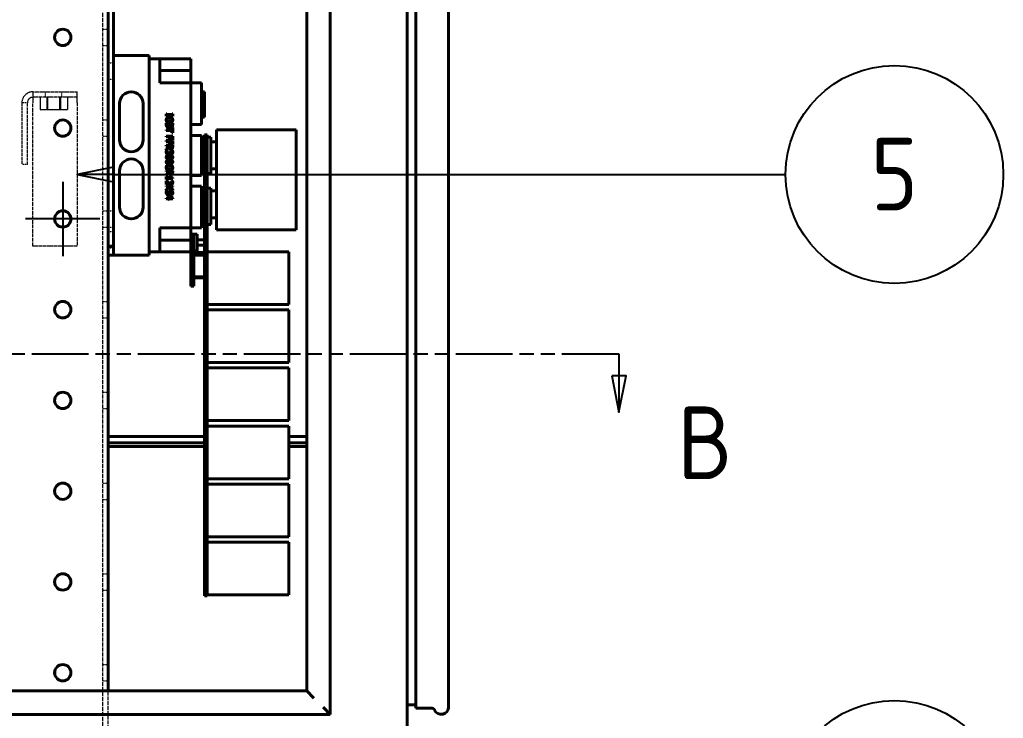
# Model space of a CAD drawing. Header units: inches. Extents: x 6934 to 18973, y 4254 to 7629.
# Drawn here: x 14416 to 14958, y 4805 to 5190 of the extents above; entities that cross this region are included whole.
import ezdxf

# ---------------------------------------------------------------- set-up
doc = ezdxf.new("R2010")
doc.units = ezdxf.units.IN
doc.header["$MEASUREMENT"] = 0
for name, pattern in [('POWER SUPPLY CASE INLINER1$0$CHAIN', [0.3543, 0.2362, -0.0295, 0.0591, -0.0295]), ('POWER SUPPLY CASE INLINER1$0$DASHED', [0.2067, 0.1654, -0.0413]), ('POWER SUPPLY CASE INLINER1$0$DOUBLE_DASH_CHAIN', [1.2403, 0.6614, -0.0827, 0.1654, -0.0827, 0.1654, -0.0827])]:
    doc.linetypes.add(name, pattern=pattern)
for name, color, linetype, lineweight, true_color in [('POWER SUPPLY CASE INLINER1$0$가려진 것(ISO)', 2, 'POWER SUPPLY CASE INLINER1$0$DASHED', 18, 0xffff00), ('POWER SUPPLY CASE INLINER1$0$가시적인 것(ISO)', 3, 'Continuous', 40, 0x00ff00), ('POWER SUPPLY CASE INLINER1$0$기호(ISO)', 5, 'Continuous', 25, 0x0000ff), ('POWER SUPPLY CASE INLINER1$0$중심 표식(ISO)', 1, 'Continuous', 25, 0xff0000)]:
    doc.layers.add(name, color=color, linetype=linetype, lineweight=lineweight, true_color=true_color)
doc.layers.add('POWER SUPPLY CASE INLINER1$0$단면선(ISO)', color=7, linetype='POWER SUPPLY CASE INLINER1$0$CHAIN', lineweight=25)
doc.styles.add('POWER SUPPLY CASE INLINER1$0$부품번호텍스트_PSTEK_POSCO', font='isocp.shx')

# ---------------------------------------------------------------- blocks, each defined once
blk = doc.blocks.new('POWER SUPPLY CASE INLINER1$0$2dTransSection1')
at = {"layer": 'POWER SUPPLY CASE INLINER1$0$단면선(ISO)', "linetype": 'POWER SUPPLY CASE INLINER1$0$DOUBLE_DASH_CHAIN', "ltscale": 5.884896}
blk.add_line((231.878, 93.926), (367.185, 93.926), dxfattribs=at)
at = {"layer": 'POWER SUPPLY CASE INLINER1$0$단면선(ISO)', "linetype": 'Continuous'}
for p, q in [((363.261, 93.926), (367.185, 93.926)), ((367.185, 93.926), (367.185, 92.426)), ((366.685, 92.426), (367.185, 89.926)), ((367.685, 92.426), (366.685, 92.426)), ((367.185, 92.426), (367.185, 89.926)), ((367.185, 89.926), (367.685, 92.426))]:
    blk.add_line(p, q, dxfattribs=at)
at = {"layer": 'POWER SUPPLY CASE INLINER1$0$단면선(ISO)', "linetype": 'Continuous', "flags": 128}
blk.add_lwpolyline([(366.685, 92.426), (367.185, 89.926), (367.685, 92.426), (366.685, 92.426)], dxfattribs=at)
at = {"layer": 'POWER SUPPLY CASE INLINER1$0$단면선(ISO)'}
blk.add_solid([(366.685, 92.426), (367.185, 89.926), (367.685, 92.426), (366.685, 92.426)], dxfattribs=at)
at = {"layer": 'POWER SUPPLY CASE INLINER1$0$단면선(ISO)', "insert": (371.205, 85.319), "char_height": 5, "attachment_point": 7, "style": 'POWER SUPPLY CASE INLINER1$0$부품번호텍스트_PSTEK_POSCO'}
blk.add_mtext('B', dxfattribs=at)
blk = doc.blocks.new('POWER SUPPLY CASE INLINER1$0$품번기호2')
at = {"layer": 'POWER SUPPLY CASE INLINER1$0$기호(ISO)', "color": 7}
for p, q in [((332.388, 106.791), (329.888, 106.291)), ((332.388, 105.791), (332.388, 106.791)), ((332.388, 106.291), (329.888, 106.291)), ((329.888, 106.291), (332.388, 105.791)), ((332.388, 106.291), (378.65, 106.291))]:
    blk.add_line(p, q, dxfattribs=at)
at = {"layer": 'POWER SUPPLY CASE INLINER1$0$기호(ISO)', "color": 7, "flags": 128}
blk.add_lwpolyline([(332.388, 106.791), (329.888, 106.291), (332.388, 105.791), (332.388, 106.791)], dxfattribs=at)
at = {"layer": 'POWER SUPPLY CASE INLINER1$0$기호(ISO)'}
blk.add_circle((386.15, 106.291), 7.5, dxfattribs=at)
at = {"layer": 'POWER SUPPLY CASE INLINER1$0$기호(ISO)', "color": 7}
blk.add_solid([(332.388, 106.791), (329.888, 106.291), (332.388, 105.791), (332.388, 106.791)], dxfattribs=at)
at = {"layer": 'POWER SUPPLY CASE INLINER1$0$기호(ISO)', "color": 7, "insert": (386.15, 106.315), "char_height": 5, "attachment_point": 5, "style": 'POWER SUPPLY CASE INLINER1$0$부품번호텍스트_PSTEK_POSCO'}
blk.add_mtext('5', dxfattribs=at)
blk = doc.blocks.new('POWER SUPPLY CASE INLINER1$0$품번기호9')
at = {"layer": 'POWER SUPPLY CASE INLINER1$0$기호(ISO)', "color": 7}
for p, q in [((355.1, 63.066), (352.6, 62.566)), ((355.1, 62.066), (355.1, 63.066)), ((355.1, 62.566), (352.6, 62.566)), ((352.6, 62.566), (355.1, 62.066)), ((355.1, 62.566), (378.65, 62.566))]:
    blk.add_line(p, q, dxfattribs=at)
at = {"layer": 'POWER SUPPLY CASE INLINER1$0$기호(ISO)', "color": 7, "flags": 128}
blk.add_lwpolyline([(355.1, 63.066), (352.6, 62.566), (355.1, 62.066), (355.1, 63.066)], dxfattribs=at)
at = {"layer": 'POWER SUPPLY CASE INLINER1$0$기호(ISO)'}
blk.add_circle((386.15, 62.566), 7.5, dxfattribs=at)
at = {"layer": 'POWER SUPPLY CASE INLINER1$0$기호(ISO)', "color": 7}
blk.add_solid([(355.1, 63.066), (352.6, 62.566), (355.1, 62.066), (355.1, 63.066)], dxfattribs=at)
at = {"layer": 'POWER SUPPLY CASE INLINER1$0$기호(ISO)', "color": 7, "insert": (386.15, 62.566), "char_height": 5, "attachment_point": 5, "style": 'POWER SUPPLY CASE INLINER1$0$부품번호텍스트_PSTEK_POSCO'}
blk.add_mtext('1', dxfattribs=at)
blk = doc.blocks.new('POWER SUPPLY CASE INLINER1')
at = {"layer": 'POWER SUPPLY CASE INLINER1$0$가려진 것(ISO)', "ltscale": 13.215807}
blk.add_line((2653.1, 502.83), (2653.1, 1398.83), dxfattribs=at)
at = {"layer": 'POWER SUPPLY CASE INLINER1$0$가려진 것(ISO)', "ltscale": 0.714161}
for p, q in [((2653.1, 930.33), (2656.1, 930.33)), ((2653.1, 921.33), (2656.1, 921.33)), ((2656.1, 911.83), (2659.1, 911.83)), ((2656.1, 902.83), (2659.1, 902.83)), ((2621.6, 892.83), (2621.6, 895.83)), ((2630.6, 892.83), (2630.6, 895.83)), ((2611.6, 889.83), (2608.6, 889.83)), ((2653.1, 880.33), (2656.1, 880.33)), ((2653.1, 871.33), (2656.1, 871.33)), ((2611.6, 855.83), (2608.6, 855.83)), ((2653.1, 830.33), (2656.1, 830.33)), ((2656.1, 830.33), (2659.1, 830.33)), ((2653.1, 821.33), (2656.1, 821.33)), ((2656.1, 821.33), (2659.1, 821.33)), ((2656.1, 818.83), (2659.1, 818.83)), ((2656.1, 809.83), (2659.1, 809.83)), ((2653.1, 780.33), (2656.1, 780.33)), ((2653.1, 771.33), (2656.1, 771.33)), ((2653.1, 730.33), (2656.1, 730.33)), ((2653.1, 721.33), (2656.1, 721.33)), ((2653.1, 680.33), (2656.1, 680.33)), ((2653.1, 671.33), (2656.1, 671.33)), ((2653.1, 630.33), (2656.1, 630.33)), ((2653.1, 621.33), (2656.1, 621.33)), ((2653.1, 580.33), (2656.1, 580.33)), ((2653.1, 571.33), (2656.1, 571.33))]:
    blk.add_line(p, q, dxfattribs=at)
at = {"layer": 'POWER SUPPLY CASE INLINER1$0$가려진 것(ISO)', "ltscale": 5.833034}
for p, q in [((2614.6, 895.83), (2639.1, 895.83)), ((2639.1, 892.83), (2614.6, 892.83)), ((2639.1, 810.83), (2614.6, 810.83))]:
    blk.add_line(p, q, dxfattribs=at)
at = {"layer": 'POWER SUPPLY CASE INLINER1$0$가려진 것(ISO)', "ltscale": 2.243818}
for p, q in [((2614.6, 895.83), (2614.6, 889.83)), ((2639.1, 889.83), (2639.1, 895.83))]:
    blk.add_line(p, q, dxfattribs=at)
at = {"layer": 'POWER SUPPLY CASE INLINER1$0$가려진 것(ISO)', "ltscale": 10.2806}
for p, q in [((2608.6, 889.83), (2608.6, 855.83)), ((2611.6, 855.83), (2611.6, 889.83))]:
    blk.add_line(p, q, dxfattribs=at)
at = {"layer": 'POWER SUPPLY CASE INLINER1$0$가려진 것(ISO)', "ltscale": 11.943638}
for p, q in [((2614.6, 810.83), (2614.6, 889.83)), ((2639.1, 889.83), (2639.1, 810.83))]:
    blk.add_line(p, q, dxfattribs=at)
at = {"layer": 'POWER SUPPLY CASE INLINER1$0$가려진 것(ISO)', "ltscale": 1.618892}
for p, q in [((2618.6, 892.83), (2618.6, 886.03)), ((2622.35, 892.83), (2622.35, 886.03)), ((2622.78, 886.03), (2622.78, 892.83)), ((2629.43, 886.03), (2629.43, 892.83)), ((2629.85, 892.83), (2629.85, 886.03)), ((2633.61, 892.83), (2633.61, 886.03))]:
    blk.add_line(p, q, dxfattribs=at)
at = {"layer": 'POWER SUPPLY CASE INLINER1$0$가려진 것(ISO)', "ltscale": 1.786875}
for p, q in [((2618.6, 886.03), (2622.35, 886.03)), ((2622.35, 886.03), (2629.85, 886.03)), ((2629.85, 886.03), (2633.61, 886.03))]:
    blk.add_line(p, q, dxfattribs=at)
at = {"layer": 'POWER SUPPLY CASE INLINER1$0$가려진 것(ISO)', "ltscale": 12.709643}
blk.add_line((2656.1, 502.83), (2656.1, 565.88), dxfattribs=at)
at = {"layer": 'POWER SUPPLY CASE INLINER1$0$가려진 것(ISO)', "ltscale": 2.243818}
blk.add_arc((2614.6, 889.83), 6, 90, 180, dxfattribs=at)
at = {"layer": 'POWER SUPPLY CASE INLINER1$0$가려진 것(ISO)', "ltscale": 1.121859}
blk.add_arc((2614.6, 889.83), 3, 90, 180, dxfattribs=at)
at = {"layer": 'POWER SUPPLY CASE INLINER1$0$가시적인 것(ISO)'}
for p, q in [((2820.8, 500.53), (2820.8, 1400.53)), ((2778.45, 552.88), (2778.45, 1358.18)), ((2825.54, 1354.68), (2825.54, 556.38)), ((2843.54, 1354.18), (2843.54, 556.88)), ((2765.45, 565.88), (2765.45, 1345.18)), ((2656.1, 565.88), (2656.1, 1005.83)), ((2659.1, 810.83), (2659.1, 995.83)), ((2659.1, 915.83), (2678.6, 915.83)), ((2678.6, 915.83), (2678.6, 805.83)), ((2684.6, 914.03), (2678.6, 914.03)), ((2684.6, 914.03), (2701.6, 914.03)), ((2684.6, 914.03), (2684.6, 909.03)), ((2701.6, 914.03), (2701.6, 907.51)), ((2684.6, 900.78), (2684.6, 909.03)), ((2701.6, 907.51), (2684.6, 907.51)), ((2701.6, 907.51), (2701.6, 900.78)), ((2701.6, 900.78), (2684.6, 900.78)), ((2701.6, 900.83), (2707.6, 900.83)), ((2701.6, 900.78), (2701.6, 820.88)), ((2707.6, 899.83), (2707.6, 900.83)), ((2707.6, 899.83), (2707.6, 877.83)), ((2707.6, 895.83), (2709.1, 895.83)), ((2709.1, 895.33), (2709.1, 895.83)), ((2709.1, 895.33), (2709.1, 882.33)), ((2662.35, 869.33), (2662.35, 889.33)), ((2675.35, 889.33), (2675.35, 869.33)), ((2688.49, 883.76), (2688.13, 883.76)), ((2688.13, 883.76), (2688.13, 882.41)), ((2688.49, 883.32), (2688.49, 883.76)), ((2691.27, 883.32), (2688.49, 883.32)), ((2691.27, 883.76), (2691.27, 883.32)), ((2691.63, 883.76), (2691.27, 883.76)), ((2691.63, 882.41), (2691.63, 883.76)), ((2688.13, 882.41), (2688.49, 882.41)), ((2688.13, 878.62), (2688.13, 877.61)), ((2691.63, 878.62), (2688.13, 878.62)), ((2688.36, 879.2), (2689.89, 879.2)), ((2688.49, 882.85), (2691.27, 882.85)), ((2688.49, 882.41), (2688.49, 882.85)), ((2688.53, 877.77), (2688.53, 878.15)), ((2688.53, 878.15), (2689.82, 878.15)), ((2689.48, 879.66), (2688.58, 879.66)), ((2689.48, 880.47), (2689.48, 879.66)), ((2689.89, 880.47), (2689.48, 880.47)), ((2689.82, 878.15), (2689.82, 877.62)), ((2689.89, 879.2), (2689.89, 880.47)), ((2690.21, 877.62), (2690.21, 878.15)), ((2690.21, 878.15), (2691.23, 878.15)), ((2690.83, 879.25), (2690.83, 879.21)), ((2690.83, 879.21), (2691.39, 879.21)), ((2691.23, 878.15), (2691.23, 877.71)), ((2691.27, 882.85), (2691.27, 882.41)), ((2691.27, 882.41), (2691.63, 882.41)), ((2691.63, 877.69), (2691.63, 878.62)), ((2701.6, 877.83), (2707.6, 877.83)), ((2707.6, 881.83), (2709.1, 881.83)), ((2709.1, 881.83), (2709.1, 882.33)), ((2688.13, 874.96), (2688.13, 874.5)), ((2691.22, 874.96), (2688.13, 874.96)), ((2688.13, 874.5), (2691.22, 874.5)), ((2690.08, 876.9), (2690.09, 876.9)), ((2691.22, 876.14), (2691.22, 874.96)), ((2691.63, 876.14), (2691.22, 876.14)), ((2691.22, 874.5), (2691.22, 873.32)), ((2691.22, 873.32), (2691.63, 873.32)), ((2691.63, 873.32), (2691.63, 876.14)), ((2715.7, 874.83), (2715.7, 819.83)), ((2715.7, 874.83), (2759.7, 874.83)), ((2759.7, 874.83), (2759.7, 819.83)), ((2688.13, 871.47), (2688.13, 871)), ((2691.63, 871.47), (2688.13, 871.47)), ((2688.13, 871), (2689.81, 871)), ((2688.13, 868.96), (2688.13, 868.49)), ((2691.63, 868.96), (2688.13, 868.96)), ((2688.13, 868.49), (2689.81, 868.49)), ((2689.81, 871), (2689.81, 869.44)), ((2689.81, 869.44), (2690.23, 869.44)), ((2689.81, 868.49), (2689.81, 866.93)), ((2690.23, 871), (2691.22, 871)), ((2690.23, 869.44), (2690.23, 871)), ((2690.23, 868.49), (2691.22, 868.49)), ((2690.23, 866.93), (2690.23, 868.49)), ((2691.22, 871), (2691.22, 869.37)), ((2691.22, 869.37), (2691.63, 869.37)), ((2691.22, 868.49), (2691.22, 866.86)), ((2691.63, 869.37), (2691.63, 871.47)), ((2691.63, 866.86), (2691.63, 868.96)), ((2701.6, 871.83), (2707.6, 871.83)), ((2707.6, 871.83), (2707.6, 849.83)), ((2707.6, 867.83), (2709.1, 867.83)), ((2709.1, 872.23), (2710.7, 872.23)), ((2709.1, 811.23), (2709.1, 872.23)), ((2710.7, 872.23), (2710.7, 811.23)), ((2710.7, 870.83), (2712.7, 870.83)), ((2712.7, 850.83), (2712.7, 870.83)), ((2715.7, 868.33), (2712.7, 868.33)), ((2688.13, 866.45), (2688.13, 865.98)), ((2691.63, 866.45), (2688.13, 866.45)), ((2688.13, 865.98), (2689.52, 865.98)), ((2689.52, 865.45), (2688.13, 864.34)), ((2688.13, 863.74), (2689.65, 864.98)), ((2688.13, 864.34), (2688.13, 863.74)), ((2688.77, 863.59), (2688.27, 863.59)), ((2688.77, 863.55), (2688.77, 863.59)), ((2689.52, 865.98), (2689.52, 865.45)), ((2689.81, 866.93), (2690.23, 866.93)), ((2689.83, 862.87), (2689.83, 862.67)), ((2690.22, 862.87), (2689.83, 862.87)), ((2689.91, 865.57), (2689.91, 865.98)), ((2689.91, 865.98), (2691.23, 865.98)), ((2690.04, 862.17), (2690.08, 862.17)), ((2690.22, 862.72), (2690.22, 862.87)), ((2690.99, 863.49), (2690.99, 863.46)), ((2691.49, 863.49), (2690.99, 863.49)), ((2691.22, 866.86), (2691.63, 866.86)), ((2691.23, 865.98), (2691.23, 865.52)), ((2691.63, 865.54), (2691.63, 866.45)), ((2662.35, 832.33), (2662.35, 852.33)), ((2675.35, 852.33), (2675.35, 832.33)), ((2688.13, 852.37), (2688.13, 851.9)), ((2691.63, 852.37), (2688.13, 852.37)), ((2688.13, 851.9), (2689.52, 851.9)), ((2689.52, 851.37), (2688.13, 850.26)), ((2688.13, 849.66), (2689.65, 850.9)), ((2688.36, 852.95), (2689.89, 852.95)), ((2689.48, 853.41), (2688.58, 853.41)), ((2689.48, 854.22), (2689.48, 853.41)), ((2689.89, 854.22), (2689.48, 854.22)), ((2689.52, 851.9), (2689.52, 851.37)), ((2689.89, 852.95), (2689.89, 854.22)), ((2689.91, 851.49), (2689.91, 851.9)), ((2689.91, 851.9), (2691.23, 851.9)), ((2690.83, 853), (2690.83, 852.96)), ((2690.83, 852.96), (2691.39, 852.96)), ((2691.23, 851.9), (2691.23, 851.44)), ((2691.63, 851.46), (2691.63, 852.37)), ((2707.6, 853.83), (2709.1, 853.83)), ((2710.7, 850.83), (2712.7, 850.83)), ((2712.7, 853.33), (2715.7, 853.33)), ((2688.13, 850.26), (2688.13, 849.66)), ((2688.49, 849.2), (2688.13, 849.2)), ((2688.13, 849.2), (2688.13, 847.5)), ((2688.13, 847.5), (2688.49, 847.5)), ((2688.63, 846.85), (2688.13, 846.85)), ((2688.13, 846.85), (2688.13, 844.69)), ((2688.49, 848.57), (2688.49, 849.2)), ((2690.83, 848.57), (2688.49, 848.57)), ((2688.49, 848.12), (2691.64, 848.12)), ((2688.49, 847.5), (2688.49, 848.12)), ((2688.54, 844.69), (2688.54, 846.41)), ((2690.83, 849.2), (2690.83, 848.57)), ((2691.15, 849.2), (2690.83, 849.2)), ((2690.99, 846.78), (2690.99, 846.75)), ((2691.49, 846.78), (2690.99, 846.78)), ((2691.64, 848.12), (2691.64, 848.48)), ((2701.6, 849.83), (2707.6, 849.83)), ((2688.13, 844.69), (2688.54, 844.69)), ((2688.13, 844.13), (2688.13, 843.66)), ((2691.63, 844.13), (2688.13, 844.13)), ((2688.13, 843.66), (2689.53, 843.66)), ((2689.76, 843.46), (2688.13, 842.18)), ((2688.13, 841.57), (2690.07, 843.11)), ((2688.13, 842.18), (2688.13, 841.57)), ((2688.92, 841.47), (2688.34, 841.47)), ((2688.92, 841.43), (2688.92, 841.47)), ((2689.53, 843.66), (2689.76, 843.46)), ((2690.02, 843.66), (2691.63, 843.66)), ((2691.63, 842.23), (2690.02, 843.66)), ((2690.07, 843.11), (2691.63, 841.66)), ((2691.63, 843.66), (2691.63, 844.13)), ((2691.63, 841.66), (2691.63, 842.23)), ((2701.6, 843.83), (2707.6, 843.83)), ((2707.6, 843.83), (2707.6, 821.83)), ((2710.7, 842.83), (2712.7, 842.83)), ((2712.7, 822.83), (2712.7, 842.83)), ((2715.7, 841.33), (2712.7, 841.33)), ((2688.13, 837.33), (2688.13, 836.88)), ((2689.33, 837.33), (2688.13, 837.33)), ((2688.13, 836.88), (2689.33, 836.88)), ((2689.33, 838.88), (2689.33, 837.33)), ((2689.83, 838.88), (2689.33, 838.88)), ((2689.33, 836.88), (2689.33, 836.46)), ((2689.33, 836.46), (2689.71, 836.46)), ((2689.71, 837.33), (2689.71, 838.51)), ((2689.71, 838.51), (2691.08, 837.33)), ((2691.08, 837.33), (2689.71, 837.33)), ((2689.71, 836.88), (2691.63, 836.88)), ((2689.71, 836.46), (2689.71, 836.88)), ((2691.63, 837.31), (2689.83, 838.88)), ((2690.91, 839.26), (2690.91, 839.23)), ((2690.91, 839.23), (2691.47, 839.23)), ((2691.63, 836.88), (2691.63, 837.31)), ((2707.6, 839.83), (2709.1, 839.83)), ((2707.6, 825.83), (2709.1, 825.83)), ((2712.7, 826.33), (2715.7, 826.33)), ((2684.6, 812.63), (2684.6, 820.88)), ((2684.6, 820.88), (2701.6, 820.88)), ((2701.6, 820.88), (2701.6, 816.83)), ((2701.6, 820.83), (2707.6, 820.83)), ((2701.6, 819.48), (2701.7, 819.48)), ((2701.6, 818.29), (2701.7, 818.29)), ((2701.7, 819.48), (2701.7, 818.29)), ((2701.7, 818.29), (2701.7, 817.97)), ((2707.6, 820.83), (2707.6, 821.83)), ((2710.7, 822.83), (2712.7, 822.83)), ((2759.7, 819.83), (2715.7, 819.83)), ((2701.6, 814.15), (2684.6, 814.15)), ((2701.6, 817.97), (2701.7, 817.97)), ((2701.6, 817.95), (2701.7, 817.95)), ((2701.6, 817.33), (2705.1, 817.33)), ((2703.2, 816.83), (2701.6, 816.83)), ((2701.6, 788.83), (2701.6, 816.83)), ((2701.7, 817.97), (2701.7, 817.95)), ((2703.2, 788.83), (2703.2, 816.83)), ((2705.1, 815.83), (2705.1, 817.33)), ((2705.1, 815.83), (2705.1, 809.83)), ((2705.1, 814.33), (2708.5, 814.33)), ((2659.1, 810.83), (2656.1, 810.83)), ((2659.1, 808.83), (2659.1, 810.83)), ((2659.1, 805.83), (2659.1, 808.83)), ((2678.6, 807.63), (2684.6, 807.63)), ((2684.6, 812.63), (2684.6, 807.63)), ((2701.6, 807.63), (2684.6, 807.63)), ((2703.2, 808.33), (2705.1, 808.33)), ((2703.2, 808.22), (2703.3, 808.22)), ((2703.2, 808.21), (2703.3, 808.21)), ((2703.2, 808.05), (2703.3, 808.05)), ((2703.2, 807.51), (2703.3, 807.51)), ((2703.2, 807.43), (2703.3, 807.43)), ((2703.3, 808.22), (2703.3, 808.21)), ((2703.3, 808.05), (2703.3, 807.51)), ((2703.3, 807.43), (2703.3, 806.28)), ((2705.1, 811.33), (2708.5, 811.33)), ((2705.1, 808.33), (2705.1, 809.83)), ((2710.7, 811.23), (2709.1, 811.23)), ((2709.1, 618.23), (2709.1, 811.23)), ((2710.7, 811.23), (2710.7, 618.23)), ((2710.7, 807.73), (2755.7, 807.73)), ((2755.7, 807.73), (2755.7, 778.73)), ((2656.1, 805.83), (2659.1, 805.83)), ((2659.1, 805.83), (2678.6, 805.83)), ((2703.2, 806.28), (2703.3, 806.28)), ((2703.2, 806.23), (2703.3, 806.23)), ((2703.2, 806.17), (2703.3, 806.17)), ((2703.2, 806.02), (2703.3, 806.02)), ((2703.2, 805.97), (2703.3, 805.97)), ((2703.2, 805.8), (2709.1, 805.8)), ((2703.3, 807.3), (2709.1, 807.3)), ((2703.2, 793.91), (2709.1, 793.91)), ((2703.2, 793.69), (2703.3, 793.69)), ((2703.2, 793.5), (2703.3, 793.5)), ((2703.2, 792.84), (2703.3, 792.84)), ((2703.2, 792.65), (2703.3, 792.65)), ((2703.2, 792.48), (2703.3, 792.48)), ((2703.2, 792.42), (2703.3, 792.42)), ((2703.2, 791.52), (2703.3, 791.52)), ((2703.2, 791.51), (2703.3, 791.51)), ((2703.3, 793.69), (2703.3, 793.5)), ((2703.3, 793.44), (2709.1, 793.44)), ((2703.3, 792.84), (2703.3, 792.65)), ((2703.3, 791.52), (2703.3, 791.51)), ((2703.2, 788.83), (2701.6, 788.83)), ((2710.7, 778.73), (2755.7, 778.73)), ((2710.7, 775.73), (2755.7, 775.73)), ((2755.7, 775.73), (2755.7, 746.73)), ((2710.7, 746.73), (2755.7, 746.73)), ((2710.7, 743.73), (2755.7, 743.73)), ((2755.7, 743.73), (2755.7, 714.73)), ((2710.7, 714.73), (2755.7, 714.73)), ((2710.7, 711.73), (2755.7, 711.73)), ((2755.7, 711.73), (2755.7, 682.73)), ((2709.1, 705.88), (2656.1, 705.88)), ((2765.45, 705.88), (2755.7, 705.88)), ((2709.1, 702.38), (2656.1, 702.38)), ((2709.1, 700.53), (2656.1, 700.53)), ((2765.45, 702.38), (2755.7, 702.38)), ((2765.45, 700.53), (2755.7, 700.53)), ((2710.7, 682.73), (2755.7, 682.73)), ((2710.7, 679.73), (2755.7, 679.73)), ((2755.7, 679.73), (2755.7, 650.73)), ((2710.7, 650.73), (2755.7, 650.73)), ((2710.7, 647.73), (2755.7, 647.73)), ((2755.7, 647.73), (2755.7, 618.73)), ((2709.1, 618.23), (2710.7, 618.23)), ((2710.7, 618.73), (2755.7, 618.73)), ((2626.8, 577.16), (2626.8, 574.51)), ((2076.15, 565.88), (2765.45, 565.88)), ((2769.45, 561.88), (2765.45, 565.88)), ((2820.8, 558.23), (2825.54, 558.23)), ((2063.15, 552.88), (2778.45, 552.88)), ((2778.45, 552.88), (2774.45, 556.88)), ((2834.09, 556.38), (2825.54, 556.38))]:
    blk.add_line(p, q, dxfattribs=at)
for centre in [(2631.1, 925.83), (2631.1, 875.83), (2631.1, 825.83), (2631.1, 775.83), (2631.1, 725.83), (2631.1, 675.83), (2631.1, 625.83), (2631.1, 575.83)]:
    blk.add_circle(centre, 4.5, dxfattribs=at)
for centre, radius, start, end in [((2668.85, 889.33), 6.5, 0, 180), ((2668.85, 869.33), 6.5, 180, 0), ((2668.85, 852.33), 6.5, 0, 180), ((2668.85, 832.33), 6.5, 180, 0), ((2708.5, 813.33), 1, 53.1301, 90), ((2708.5, 812.33), 1, 270, 306.8699), ((2834.09, 554.38), 2, 24.6243, 90), ((2839.54, 556.88), 4, 204.6243, 0)]:
    blk.add_arc(centre, radius, start, end, dxfattribs=at)
for points, degree in [([(2688.52, 881.57), (2688.29, 881.35), (2688.06, 880.73), (2688.06, 880.36)], 2), ([(2688.06, 880.36), (2688.06, 880.17), (2688.11, 879.89), (2688.16, 879.72)], 2), ([(2688.16, 879.72), (2688.2, 879.59), (2688.32, 879.29), (2688.36, 879.2)], 2), ([(2688.46, 880.38), (2688.46, 880.65), (2688.65, 881.07), (2688.84, 881.22)], 2), ([(2688.58, 879.66), (2688.52, 879.79), (2688.46, 880.18), (2688.46, 880.38)], 2), ([(2689.88, 882.03), (2689.44, 882.03), (2688.75, 881.79), (2688.52, 881.57)], 2), ([(2688.84, 881.22), (2689.02, 881.38), (2689.55, 881.54), (2689.9, 881.54)], 2), ([(2691.21, 881.57), (2690.97, 881.79), (2690.31, 882.03), (2689.88, 882.03)], 2), ([(2689.9, 881.54), (2690.53, 881.54), (2691.29, 880.92), (2691.29, 880.41)], 2), ([(2691.13, 879.7), (2691.05, 879.53), (2690.91, 879.34), (2690.83, 879.25)], 2), ([(2691.29, 880.41), (2691.29, 880.2), (2691.2, 879.84), (2691.13, 879.7)], 2), ([(2691.69, 880.36), (2691.69, 880.73), (2691.44, 881.36), (2691.21, 881.57)], 2), ([(2691.39, 879.21), (2691.44, 879.3), (2691.56, 879.59), (2691.6, 879.71)], 2), ([(2691.6, 879.71), (2691.64, 879.86), (2691.69, 880.18), (2691.69, 880.36)], 2), ([(2688.13, 877.61), (2688.13, 877.25), (2688.26, 876.8), (2688.41, 876.61)], 2), ([(2688.41, 876.61), (2688.54, 876.44), (2688.94, 876.24), (2689.2, 876.24)], 2), ([(2688.67, 876.98), (2688.58, 877.12), (2688.53, 877.47), (2688.53, 877.77)], 2), ([(2689.18, 876.73), (2689, 876.73), (2688.77, 876.85), (2688.67, 876.98)], 2), ([(2689.73, 877.01), (2689.64, 876.84), (2689.38, 876.73), (2689.18, 876.73)], 2), ([(2689.2, 876.24), (2689.54, 876.24), (2689.99, 876.59), (2690.08, 876.9)], 2), ([(2689.82, 877.62), (2689.82, 877.38), (2689.79, 877.12), (2689.73, 877.01)], 2), ([(2690.09, 876.9), (2690.2, 876.67), (2690.59, 876.41), (2690.84, 876.41)], 2), ([(2690.33, 877.09), (2690.25, 877.2), (2690.21, 877.4), (2690.21, 877.62)], 2), ([(2690.78, 876.89), (2690.61, 876.89), (2690.39, 876.98), (2690.33, 877.09)], 2), ([(2691.14, 877.07), (2691.09, 876.98), (2690.9, 876.89), (2690.78, 876.89)], 2), ([(2690.84, 876.41), (2691.06, 876.41), (2691.39, 876.58), (2691.49, 876.77)], 2), ([(2691.23, 877.71), (2691.23, 877.46), (2691.2, 877.18), (2691.14, 877.07)], 2), ([(2691.49, 876.77), (2691.58, 876.94), (2691.63, 877.31), (2691.63, 877.69)], 2), ([(2688.27, 863.59), (2688.18, 863.41), (2688.06, 862.89), (2688.06, 862.63)], 2), ([(2688.06, 862.63), (2688.06, 862.36), (2688.22, 861.92), (2688.38, 861.77)], 2), ([(2688.38, 861.77), (2688.53, 861.62), (2688.93, 861.46), (2689.17, 861.46)], 2), ([(2688.46, 862.66), (2688.46, 862.91), (2688.66, 863.4), (2688.77, 863.55)], 2), ([(2688.66, 862.13), (2688.55, 862.22), (2688.46, 862.51), (2688.46, 862.66)], 2), ([(2689.2, 861.94), (2689.01, 861.94), (2688.76, 862.03), (2688.66, 862.13)], 2), ([(2689.17, 861.46), (2689.4, 861.46), (2689.72, 861.6), (2689.81, 861.7)], 2), ([(2689.71, 862.15), (2689.64, 862.05), (2689.39, 861.94), (2689.2, 861.94)], 2), ([(2689.65, 864.98), (2689.78, 864.65), (2690.3, 864.26), (2690.68, 864.26)], 2), ([(2689.83, 862.67), (2689.83, 862.51), (2689.78, 862.24), (2689.71, 862.15)], 2), ([(2689.81, 861.7), (2689.92, 861.81), (2690.02, 862.06), (2690.04, 862.17)], 2), ([(2690.09, 864.94), (2689.98, 865.05), (2689.91, 865.37), (2689.91, 865.57)], 2), ([(2690.08, 862.17), (2690.13, 861.91), (2690.57, 861.53), (2690.86, 861.53)], 2), ([(2690.64, 864.74), (2690.46, 864.74), (2690.19, 864.84), (2690.09, 864.94)], 2), ([(2690.81, 862), (2690.52, 862), (2690.22, 862.4), (2690.22, 862.72)], 2), ([(2691.11, 864.96), (2691.03, 864.85), (2690.8, 864.74), (2690.64, 864.74)], 2), ([(2690.68, 864.26), (2690.95, 864.26), (2691.33, 864.47), (2691.45, 864.65)], 2), ([(2691.19, 862.19), (2691.13, 862.11), (2690.94, 862), (2690.81, 862)], 2), ([(2690.86, 861.53), (2691.07, 861.53), (2691.39, 861.69), (2691.51, 861.84)], 2), ([(2690.99, 863.46), (2691.04, 863.4), (2691.14, 863.23), (2691.19, 863.12)], 2), ([(2691.23, 865.52), (2691.23, 865.33), (2691.17, 865.06), (2691.11, 864.96)], 2), ([(2691.19, 863.12), (2691.24, 862.99), (2691.3, 862.74), (2691.3, 862.61)], 2), ([(2691.3, 862.61), (2691.3, 862.49), (2691.25, 862.28), (2691.19, 862.19)], 2), ([(2691.45, 864.65), (2691.56, 864.84), (2691.63, 865.24), (2691.63, 865.54)], 2), ([(2691.7, 862.58), (2691.7, 862.81), (2691.57, 863.34), (2691.49, 863.49)], 2), ([(2691.51, 861.84), (2691.61, 861.98), (2691.7, 862.34), (2691.7, 862.58)], 2), ([(2689.88, 860.99), (2688.96, 860.99), (2688.06, 860.45), (2688.06, 859.87)], 2), ([(2688.06, 859.87), (2688.06, 859.3), (2688.94, 858.75), (2689.88, 858.75)], 2), ([(2689.88, 858.36), (2688.96, 858.36), (2688.06, 857.82), (2688.06, 857.24)], 2), ([(2688.06, 857.24), (2688.06, 856.67), (2688.94, 856.13), (2689.88, 856.13)], 2), ([(2688.44, 859.87), (2688.44, 860.08), (2688.64, 860.33), (2688.82, 860.4)], 2), ([(2688.81, 859.35), (2688.63, 859.43), (2688.44, 859.68), (2688.44, 859.87)], 2), ([(2688.44, 857.24), (2688.44, 857.45), (2688.64, 857.7), (2688.82, 857.77)], 2), ([(2688.81, 856.73), (2688.63, 856.8), (2688.44, 857.05), (2688.44, 857.24)], 2), ([(2689.88, 859.23), (2689.52, 859.23), (2688.99, 859.29), (2688.81, 859.35)], 2), ([(2689.88, 856.6), (2689.52, 856.6), (2688.99, 856.66), (2688.81, 856.73)], 2), ([(2688.82, 860.4), (2689.01, 860.47), (2689.51, 860.51), (2689.88, 860.51)], 2), ([(2688.82, 857.77), (2689.01, 857.84), (2689.51, 857.89), (2689.88, 857.89)], 2), ([(2691.7, 859.87), (2691.7, 860.44), (2690.82, 860.99), (2689.88, 860.99)], 2), ([(2689.88, 860.51), (2690.22, 860.51), (2690.76, 860.46), (2690.94, 860.39)], 2), ([(2689.88, 858.75), (2690.79, 858.75), (2691.7, 859.3), (2691.7, 859.87)], 2), ([(2690.95, 859.36), (2690.77, 859.29), (2690.24, 859.23), (2689.88, 859.23)], 2), ([(2691.7, 857.24), (2691.7, 857.82), (2690.82, 858.36), (2689.88, 858.36)], 2), ([(2689.88, 857.89), (2690.22, 857.89), (2690.76, 857.84), (2690.94, 857.77)], 2), ([(2689.88, 856.13), (2690.79, 856.13), (2691.7, 856.67), (2691.7, 857.24)], 2), ([(2690.95, 856.73), (2690.77, 856.66), (2690.24, 856.6), (2689.88, 856.6)], 2), ([(2690.94, 860.39), (2691.13, 860.32), (2691.31, 860.07), (2691.31, 859.87)], 2), ([(2690.94, 857.77), (2691.13, 857.69), (2691.31, 857.44), (2691.31, 857.24)], 2), ([(2691.31, 859.87), (2691.31, 859.68), (2691.13, 859.43), (2690.95, 859.36)], 2), ([(2691.31, 857.24), (2691.31, 857.05), (2691.13, 856.8), (2690.95, 856.73)], 2), ([(2688.52, 855.32), (2688.29, 855.1), (2688.06, 854.48), (2688.06, 854.11)], 2), ([(2688.06, 854.11), (2688.06, 853.92), (2688.11, 853.64), (2688.16, 853.47)], 2), ([(2688.16, 853.47), (2688.2, 853.34), (2688.32, 853.04), (2688.36, 852.95)], 2), ([(2688.46, 854.13), (2688.46, 854.4), (2688.65, 854.82), (2688.84, 854.97)], 2), ([(2688.58, 853.41), (2688.52, 853.54), (2688.46, 853.93), (2688.46, 854.13)], 2), ([(2689.88, 855.78), (2689.44, 855.78), (2688.75, 855.54), (2688.52, 855.32)], 2), ([(2688.84, 854.97), (2689.02, 855.13), (2689.55, 855.29), (2689.9, 855.29)], 2), ([(2689.65, 850.9), (2689.78, 850.57), (2690.3, 850.18), (2690.68, 850.18)], 2), ([(2691.21, 855.32), (2690.97, 855.54), (2690.31, 855.78), (2689.88, 855.78)], 2), ([(2689.9, 855.29), (2690.53, 855.29), (2691.29, 854.67), (2691.29, 854.16)], 2), ([(2690.09, 850.86), (2689.98, 850.97), (2689.91, 851.29), (2689.91, 851.49)], 2), ([(2690.64, 850.66), (2690.46, 850.66), (2690.19, 850.76), (2690.09, 850.86)], 2), ([(2691.11, 850.88), (2691.03, 850.77), (2690.8, 850.66), (2690.64, 850.66)], 2), ([(2691.13, 853.45), (2691.05, 853.28), (2690.91, 853.09), (2690.83, 853)], 2), ([(2691.23, 851.44), (2691.23, 851.25), (2691.17, 850.98), (2691.11, 850.88)], 2), ([(2691.29, 854.16), (2691.29, 853.95), (2691.2, 853.59), (2691.13, 853.45)], 2), ([(2691.69, 854.11), (2691.69, 854.48), (2691.44, 855.11), (2691.21, 855.32)], 2), ([(2691.39, 852.96), (2691.44, 853.05), (2691.56, 853.34), (2691.6, 853.46)], 2), ([(2691.45, 850.57), (2691.56, 850.76), (2691.63, 851.16), (2691.63, 851.46)], 2), ([(2691.6, 853.46), (2691.64, 853.61), (2691.69, 853.93), (2691.69, 854.11)], 2), ([(2688.54, 846.41), (2688.69, 846.25), (2689.2, 845.71), (2689.44, 845.49)], 2), ([(2689.47, 846.01), (2689.25, 846.21), (2688.84, 846.62), (2688.63, 846.85)], 2), ([(2689.44, 845.49), (2689.59, 845.35), (2689.89, 845.11), (2690.04, 845.02)], 2), ([(2690.72, 845.31), (2690.44, 845.31), (2689.91, 845.61), (2689.47, 846.01)], 2), ([(2690.68, 850.18), (2690.95, 850.18), (2691.33, 850.39), (2691.45, 850.57)], 2), ([(2691.16, 845.49), (2691.09, 845.41), (2690.86, 845.31), (2690.72, 845.31)], 2), ([(2690.74, 844.84), (2691.18, 844.84), (2691.7, 845.39), (2691.7, 845.88)], 2), ([(2690.99, 846.75), (2691.03, 846.7), (2691.15, 846.51), (2691.19, 846.41)], 2), ([(2691.64, 848.48), (2691.36, 848.5), (2691.15, 848.84), (2691.15, 849.2)], 2), ([(2691.3, 845.92), (2691.3, 845.79), (2691.23, 845.57), (2691.16, 845.49)], 2), ([(2691.19, 846.41), (2691.24, 846.3), (2691.3, 846.04), (2691.3, 845.92)], 2), ([(2691.7, 845.88), (2691.7, 846.11), (2691.56, 846.63), (2691.49, 846.78)], 2), ([(2688.34, 841.47), (2688.23, 841.23), (2688.07, 840.7), (2688.07, 840.32)], 2), ([(2688.07, 840.32), (2688.07, 840), (2688.23, 839.57), (2688.39, 839.41)], 2), ([(2688.47, 840.35), (2688.47, 840.62), (2688.71, 841.21), (2688.92, 841.43)], 2), ([(2689.05, 839.57), (2688.79, 839.57), (2688.47, 839.97), (2688.47, 840.35)], 2), ([(2689.59, 840.01), (2689.53, 839.78), (2689.26, 839.57), (2689.05, 839.57)], 2), ([(2689.75, 840.64), (2689.7, 840.44), (2689.64, 840.17), (2689.59, 840.01)], 2), ([(2690.06, 841.22), (2689.94, 841.11), (2689.8, 840.82), (2689.75, 840.64)], 2), ([(2690.01, 839.78), (2690.05, 839.93), (2690.16, 840.35), (2690.19, 840.5)], 2), ([(2690.04, 845.02), (2690.19, 844.93), (2690.54, 844.84), (2690.74, 844.84)], 2), ([(2690.69, 841.44), (2690.49, 841.44), (2690.17, 841.32), (2690.06, 841.22)], 2), ([(2690.19, 840.5), (2690.25, 840.72), (2690.52, 840.96), (2690.74, 840.96)], 2), ([(2691.69, 840.27), (2691.69, 840.78), (2691.12, 841.44), (2690.69, 841.44)], 2), ([(2690.74, 840.96), (2690.99, 840.96), (2691.29, 840.56), (2691.29, 840.24)], 2), ([(2691.29, 840.24), (2691.29, 839.95), (2691.06, 839.43), (2690.91, 839.26)], 2), ([(2691.47, 839.23), (2691.58, 839.45), (2691.69, 839.97), (2691.69, 840.27)], 2), ([(2688.39, 839.41), (2688.52, 839.26), (2688.92, 839.09), (2689.13, 839.09)], 2), ([(2689.13, 839.09), (2689.45, 839.09), (2689.9, 839.42), (2690.01, 839.78)], 2), ([(2703.3, 806.02), (2703.3, 806), (2703.3, 805.98), (2703.3, 805.97)], 3)]:
    blk.add_open_spline(points, degree=degree, dxfattribs=at)
for points, knots in [([(2703.3, 808.33), (2703.3, 808.33), (2703.3, 808.33), (2703.3, 808.3), (2703.3, 808.27), (2703.3, 808.23), (2703.3, 808.23), (2703.3, 808.22)], [-0.02985678, -0.02985678, -0.02985678, -0.02985678, -0.02931401, -0.02931401, -0.01516348, -0.01516348, 0, 0, 0, 0]), ([(2703.3, 806.23), (2703.3, 806.23), (2703.3, 806.23), (2703.3, 806.21), (2703.3, 806.2), (2703.3, 806.18), (2703.3, 806.17), (2703.3, 806.17)], [-0.05446892, -0.05446892, -0.05446892, -0.05446892, -0.04153051, -0.04153051, -0.02961745, -0.02961745, -0.02516397, -0.02516397, -0.02516397, -0.02516397]), ([(2703.3, 806.17), (2703.3, 806.16), (2703.3, 806.16), (2703.3, 806.13), (2703.3, 806.11), (2703.3, 806.08), (2703.3, 806.05), (2703.3, 806.02)], [-0.02084175, -0.02084175, -0.02084175, -0.02084175, -0.01608908, -0.01608908, -0.01096024, -0.01096024, 0, 0, 0, 0]), ([(2703.3, 805.97), (2703.3, 805.96), (2703.3, 805.96), (2703.3, 805.93), (2703.3, 805.9), (2703.3, 805.88)], [-0.02370997, -0.02370997, -0.02370997, -0.02370997, -0.01211462, -0.01211462, 0, 0, 0, 0]), ([(2703.3, 805.88), (2703.3, 805.86), (2703.3, 805.84), (2703.3, 805.81), (2703.3, 805.8), (2703.3, 805.8)], [-0.0277846, -0.0277846, -0.0277846, -0.0277846, -0.02045304, -0.02045304, -0.0172256, -0.0172256, -0.0172256, -0.0172256]), ([(2703.3, 793.5), (2703.3, 793.49), (2703.3, 793.49), (2703.3, 793.47), (2703.3, 793.46), (2703.3, 793.44)], [-0.02040805, -0.02040805, -0.02040805, -0.02040805, -0.01294765, -0.01294765, 0, 0, 0, 0]), ([(2703.3, 793.44), (2703.3, 793.42), (2703.3, 793.41), (2703.3, 793.36), (2703.3, 793.34), (2703.3, 793.28), (2703.3, 793.22), (2703.3, 793.17)], [-0.02510045, -0.02510045, -0.02510045, -0.02510045, -0.02117682, -0.02117682, -0.01609038, -0.01609038, 0, 0, 0, 0]), ([(2703.3, 793.17), (2703.3, 793.13), (2703.3, 793.1), (2703.3, 793.04), (2703.3, 793), (2703.3, 792.94), (2703.3, 792.92), (2703.3, 792.9)], [-0.03805297, -0.03805297, -0.03805297, -0.03805297, -0.02141862, -0.02141862, -0.00948288, -0.00948288, 0, 0, 0, 0]), ([(2703.3, 792.9), (2703.3, 792.88), (2703.3, 792.86), (2703.3, 792.85), (2703.3, 792.85), (2703.3, 792.84)], [-0.0805126, -0.0805126, -0.0805126, -0.0805126, -0.02809979, -0.02809979, 0, 0, 0, 0]), ([(2703.3, 792.48), (2703.3, 792.48), (2703.3, 792.47), (2703.3, 792.46), (2703.3, 792.45), (2703.3, 792.43), (2703.3, 792.42), (2703.3, 792.42)], [-0.03832019, -0.03832019, -0.03832019, -0.03832019, -0.03231417, -0.03231417, -0.02676337, -0.02676337, -0.02553574, -0.02553574, -0.02553574, -0.02553574]), ([(2703.3, 792.42), (2703.3, 792.36), (2703.3, 792.29), (2703.3, 792.18), (2703.3, 792.1), (2703.3, 792)], [-0.0788146, -0.0788146, -0.0788146, -0.0788146, -0.03151757, -0.03151757, 0, 0, 0, 0]), ([(2703.3, 792), (2703.3, 791.95), (2703.3, 791.91), (2703.3, 791.83), (2703.3, 791.8), (2703.3, 791.7), (2703.3, 791.65), (2703.3, 791.59), (2703.3, 791.56), (2703.3, 791.52), (2703.3, 791.52), (2703.3, 791.52)], [-0.05591473, -0.05591473, -0.05591473, -0.05591473, -0.04868654, -0.04868654, -0.04199964, -0.04199964, -0.02931401, -0.02931401, -0.01516348, -0.01516348, 0, 0, 0, 0])]:
    blk.add_open_spline(points, degree=3, knots=knots, dxfattribs=at)
at = {"layer": 'POWER SUPPLY CASE INLINER1$0$중심 표식(ISO)', "linetype": 'POWER SUPPLY CASE INLINER1$0$CHAIN', "ltscale": 5.694838}
for p, q in [((2631.1, 846.33), (2631.1, 805.33)), ((2651.6, 825.83), (2610.6, 825.83))]:
    blk.add_line(p, q, dxfattribs=at)
at = {"layer": 'POWER SUPPLY CASE INLINER1$0$기호(ISO)', "xscale": 8, "yscale": 8, "zscale": 8}
for name in ['POWER SUPPLY CASE INLINER1$0$품번기호2', 'POWER SUPPLY CASE INLINER1$0$품번기호9']:
    blk.add_blockref(name, (0, 0), dxfattribs=at)
at = {"layer": 'POWER SUPPLY CASE INLINER1$0$단면선(ISO)', "xscale": 8, "yscale": 8, "zscale": 8}
blk.add_blockref('POWER SUPPLY CASE INLINER1$0$2dTransSection1', (0, 0), dxfattribs=at)

msp = doc.modelspace()

# ---------------------------------------------------------------- block references
msp.add_blockref('POWER SUPPLY CASE INLINER1', (11808.399, 4254.001))

doc.saveas('drawing.dxf')
